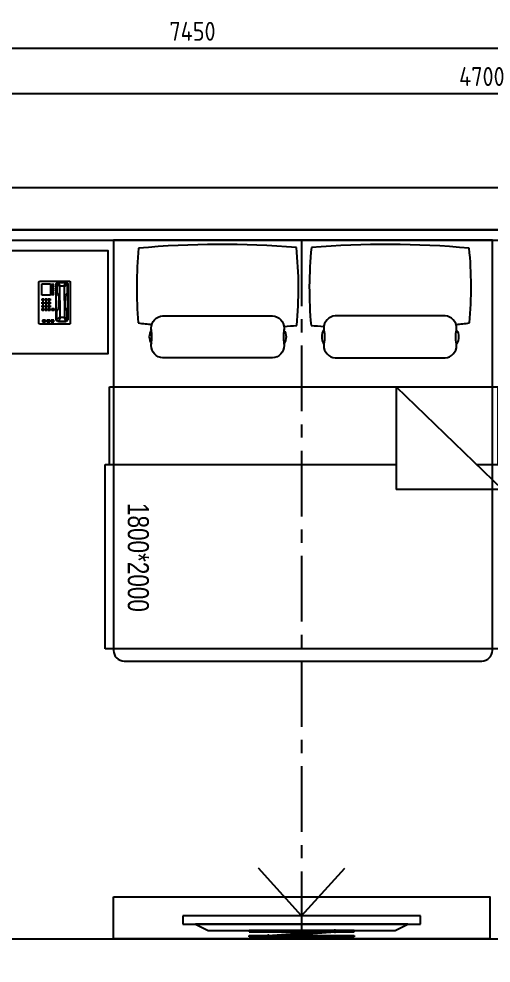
# Model space of a CAD drawing. Header units: inches. Extents: x 193953 to 255442, y -114891 to -62384.
# Drawn here: x 231020 to 233264, y -72586 to -68097 of the extents above; entities that cross this region are included whole.
import ezdxf
from ezdxf.enums import TextEntityAlignment as Align

# ---------------------------------------------------------------- set-up
doc = ezdxf.new("R2010")
doc.units = ezdxf.units.IN
doc.header["$LTSCALE"] = 500
doc.header["$MEASUREMENT"] = 0
for name, pattern in [('ACAD_ISO03W100', [30, 12, -18]), ('CENTER', [2, 1.25, -0.25, 0.25, -0.25]), ('DOM-虚线', [0.35, 0.25, -0.1]), ('HIDDEN', [0.375, 0.25, -0.125, 0, 0])]:
    doc.linetypes.add(name, pattern=pattern)
for name, color, linetype in [('EL-造型看线-特细(0.07)-DOM', 8, 'Continuous'), ('F-固定家具(0.25)-DOM', 2, 'Continuous'), ('F-活动家私(0.25)-DOM', 2, 'Continuous')]:
    doc.layers.add(name, color=color, linetype=linetype)
doc.styles.add('DOM-romans.shx', font='dim.shx')
doc.styles.add('家具平面底图$0$st', font='SIMYOU.TTF')
doc.dimstyles.new('DOM_DIM_1 80', dxfattribs={"dimscale": 60, "dimtxt": 1.5, "dimasz": 0.8, "dimexe": 2, "dimexo": 1.5, "dimgap": 0.6, "dimtad": 1, "dimdec": 0, "dimrnd": 5, "dimzin": 12, "dimdsep": 46, "dimtxsty": 'DOM-romans.shx', "dimblk": 'DOM_Dimension_Tick', "dimcen": 0.125, "dimclrd": 44, "dimclre": 44, "dimclrt": 50, "dimadec": 0, "dimazin": 0, "dimtfac": 1, "dimtdec": 0, "dimtix": 1, "dimtmove": 2, "dimatfit": 3, "dimldrblk": 'DOM_Leader_Arrow', "dimfxl": 0, "dimtvp": 1, "dimtolj": 1, "dimtzin": 0, "dimarcsym": 0})

# ---------------------------------------------------------------- blocks, each defined once
blk = doc.blocks.new('eahrhrhh')
at = {"color": 1}
blk.add_wipeout([(-900, 0), (900, 0), (900, -696.9), (926.1, -696.9), (926.1, -1065.3), (947.8, -1065.3), (947.8, -1942.7), (900, -1942.7), (900, -1950), (898.6, -1961.8), (893.2, -1975.1), (885.4, -1985.4), (874.4, -1993.6), (861.8, -1998.6), (850, -2000), (837.3, -2000), (-850, -2000), (-866.5, -1997.2), (-878.4, -1991.2), (-885.4, -1985.4), (-893.5, -1974.6), (-897.6, -1965.4), (-899.5, -1956.8), (-900, -1950)], dxfattribs=at)
at = {"color": 8, "linetype": 'HIDDEN', "ltscale": 100}
for p in [(443.2, -696.9), (947.8, -1184)]:
    blk.add_line(p, (443.2, -1184), dxfattribs=at)
blk.add_lwpolyline([(-900, 0), (-900, -1950, 0.414214), (-850, -2000), (850, -2000, 0.414214), (900, -1950), (900, 0)], format="xyb", close=True)
at = {"color": 8}
for points in [[(-144.6, -559), (-665.9, -559, -0.392708), (-720.9, -499.8, -0.035252), (-720.3, -491.5, 0.092308), (-720.3, -426.5, -0.035252), (-720.9, -418.1, -0.392708), (-665.9, -359), (-144.6, -359, -0.392708), (-89.7, -418.1, -0.035252), (-90.3, -426.5, 0.092308), (-90.3, -491.5, -0.035252), (-89.7, -499.8, -0.392708), (-144.6, -559, 27.022466)], [(153.7, -559), (675, -559, 0.392708), (729.9, -499.8, 0.035252), (729.3, -491.5, -0.092308), (729.3, -426.5, 0.035252), (729.9, -418.1, 0.392708), (675, -359), (153.7, -359, 0.392708), (98.8, -418.1, 0.035252), (99.3, -426.5, -0.092308), (99.3, -491.5, 0.035252), (98.8, -499.8, 0.392708), (153.7, -559, -27.022466)], [(-720.3, -426.5, 0.307692), (-720.3, -491.5, -1.888889)], [(-90.3, -426.5, -0.307692), (-90.3, -491.5, 1.888889)], [(99.3, -426.5, 0.307692), (99.3, -491.5, -1.888889)], [(729.3, -426.5, -0.307692), (729.3, -491.5, 1.888889)]]:
    blk.add_lwpolyline(points, format="xyb", dxfattribs=at)
at = {"color": 8, "linetype": 'HIDDEN', "ltscale": 100}
for points in [[(-918.8, -1065.3), (-918.8, -696.9), (926.1, -696.9), (926.1, -1065.3)], [(443.2, -696.9), (947.8, -1184)], [(824.8, -1065.3), (947.8, -1065.3), (947.8, -1942.7), (-940.5, -1942.7), (-940.5, -1065.3), (443.2, -1065.3)]]:
    blk.add_lwpolyline(points, dxfattribs=at)
at = {"color": 8}
for centre, radius, start, end in [((1123, -224.7), 1912.9, 174.391, 185.0469), ((-384.8, -4244.7), 4225.5, 85.1983, 95.3771), ((-1934.1, -229), 1912.9, 354.724, 5.851), ((1943.1, -229), 1912.9, 174.149, 185.276), ((393.9, -4244.7), 4225.5, 84.6229, 94.8017), ((-1113.9, -224.7), 1912.9, 354.9531, 5.609), ((-368.5, 3293.2), 3709.4, 263.5905, 264.5939), ((377.5, 3293.2), 3709.4, 275.4061, 276.4095), ((-318.5, 3293.2), 3709.4, 273.5253, 274.4716), ((327.5, 3293.2), 3709.4, 265.5284, 266.4747)]:
    blk.add_arc(centre, radius, start, end, dxfattribs=at)
at = {"layer": 'F-活动家私(0.25)-DOM', "color": 8, "style": '家具平面底图$0$st', "width": 0.8}
blk.add_text('1800*2000', height=100, rotation=270, dxfattribs=at).set_placement((-782.2, -1507.5), align=Align.MIDDLE_CENTER)
blk = doc.blocks.new('A$C3f9b4c59')
at = {"layer": 'F-活动家私(0.25)-DOM'}
blk.add_blockref('eahrhrhh', (0, 0), dxfattribs=at)
blk = doc.blocks.new('dfsgdgfaag')
at = {"layer": 'EL-造型看线-特细(0.07)-DOM', "color": 250, "linetype": 'DOM-虚线', "ltscale": 80}
for p, q in [((-158.7, -6), (158.2, -30)), ((-158.2, 0), (158.7, -24))]:
    blk.add_line(p, q, dxfattribs=at)
for points in [[(-250, -6), (250, -6), (250, 0), (-250, 0)], [(250, -30), (-250, -30), (-250, -24), (250, -24)]]:
    blk.add_lwpolyline(points, close=True, dxfattribs=at)
for centre, radius in [((-158.4, -3), 5), ((-158.4, -3), 3), ((158.4, -27), 5), ((158.4, -27), 3)]:
    blk.add_circle(centre, radius, dxfattribs=at)
blk = doc.blocks.new('A$Cd85d3b65')
at = {"layer": 'F-固定家具(0.25)-DOM', "color": 8, "linetype": 'DOM-虚线', "ltscale": 150}
for q in [(-204.8, 335.9, -1044096.2), (204.8, 335.9, -1044096.2)]:
    blk.add_line((0, 109, -1044096.2), q, dxfattribs=at)
at = {"layer": 'F-固定家具(0.25)-DOM', "color": 8, "linetype": 'DOM-虚线', "ltscale": 150, "elevation": -1044096.2}
for points in [[(-564.5, 109), (564.5, 109), (564.5, 69), (-564.5, 69)], [(-504.5, 69), (504.5, 69), (444.5, 39), (-444.5, 39)]]:
    blk.add_lwpolyline(points, close=True, dxfattribs=at)
at = {"layer": 'EL-造型看线-特细(0.07)-DOM', "color": 250, "rotation": 180}
blk.add_blockref('dfsgdgfaag', (0, 9, -1044096.2), dxfattribs=at)
blk = doc.blocks.new('ehrhhsss')
at = {"layer": 'F-活动家私(0.25)-DOM', "color": 8, "linetype": 'DOM-虚线', "ltscale": 80}
for p, q in [((301231.8, 416361.5), (301234.6, 416364.4)), ((301231.8, 416163.2), (301231.8, 416361.5)), ((301234.6, 416364.4), (301378.3, 416364.4)), ((301246.1, 416298.3), (301246.1, 416351.4)), ((301246.1, 416351.4), (301287.8, 416351.4)), ((301287.8, 416351.4), (301287.8, 416298.3)), ((301292.1, 416348.6), (301292.1, 416344.2)), ((301303.6, 416348.6), (301292.1, 416348.6)), ((301292.1, 416344.2), (301303.6, 416344.2)), ((301303.6, 416339.9), (301292.1, 416339.9)), ((301292.1, 416339.9), (301292.1, 416335.6)), ((301292.1, 416335.6), (301303.6, 416335.6)), ((301303.6, 416331.3), (301292.1, 416331.3)), ((301292.1, 416331.3), (301292.1, 416327)), ((301292.1, 416327), (301303.6, 416327)), ((301303.6, 416344.2), (301303.6, 416348.6)), ((301303.6, 416335.6), (301303.6, 416339.9)), ((301303.6, 416327), (301303.6, 416331.3)), ((301313.7, 416352.9), (301319.4, 416360)), ((301313.7, 416179), (301313.7, 416352.9)), ((301319.4, 416355.7), (301318, 416350)), ((301318, 416350), (301318, 416311.2)), ((301318, 416350), (301330.9, 416337.1)), ((301319.4, 416360), (301362.5, 416360)), ((301325.2, 416358.6), (301319.4, 416355.7)), ((301325.2, 416358.6), (301359.6, 416358.6)), ((301332.3, 416339.9), (301325.2, 416358.6)), ((301330.9, 416337.1), (301332.3, 416339.9)), ((301330.9, 416272.4), (301330.9, 416337.1)), ((301352.5, 416339.9), (301332.3, 416339.9)), ((301352.5, 416339.9), (301359.6, 416358.6)), ((301353.9, 416337.1), (301352.5, 416339.9)), ((301366.8, 416350), (301353.9, 416337.1)), ((301353.9, 416272.4), (301353.9, 416337.1)), ((301359.6, 416358.6), (301365.4, 416355.7)), ((301362.5, 416360), (301369.7, 416352.9)), ((301365.4, 416355.7), (301366.8, 416350)), ((301366.8, 416350), (301366.8, 416311.2)), ((301369.7, 416352.9), (301369.7, 416180.4)), ((301378.3, 416364.4), (301381.2, 416361.5)), ((301381.2, 416361.5), (301381.2, 416163.2)), ((301287.8, 416298.3), (301246.1, 416298.3)), ((301247.6, 416281), (301256.2, 416281)), ((301247.6, 416272.4), (301247.6, 416281)), ((301256.2, 416281), (301256.2, 416272.4)), ((301261.9, 416281), (301270.6, 416281)), ((301261.9, 416272.4), (301261.9, 416281)), ((301270.6, 416281), (301270.6, 416272.4)), ((301276.3, 416272.4), (301276.3, 416281)), ((301276.3, 416281), (301284.9, 416281)), ((301284.9, 416281), (301284.9, 416272.4)), ((301303.6, 416322.7), (301292.1, 416322.7)), ((301292.1, 416322.7), (301292.1, 416318.4)), ((301292.1, 416318.4), (301303.6, 416318.4)), ((301303.6, 416314.1), (301292.1, 416314.1)), ((301292.1, 416314.1), (301292.1, 416309.8)), ((301292.1, 416309.8), (301303.6, 416309.8)), ((301303.6, 416305.4), (301292.1, 416305.4)), ((301292.1, 416305.4), (301292.1, 416301.1)), ((301292.1, 416301.1), (301303.6, 416301.1)), ((301303.6, 416318.4), (301303.6, 416322.7)), ((301303.6, 416309.8), (301303.6, 416314.1)), ((301303.6, 416301.1), (301303.6, 416305.4)), ((301318, 416311.2), (301320.9, 416304)), ((301320.9, 416304), (301325.2, 416296.8)), ((301325.2, 416296.8), (301326.6, 416286.8)), ((301326.6, 416286.8), (301326.6, 416272.4)), ((301359.6, 416296.8), (301358.2, 416286.8)), ((301358.2, 416286.8), (301358.2, 416272.4)), ((301364, 416304), (301359.6, 416296.8)), ((301366.8, 416311.2), (301364, 416304)), ((301256.2, 416272.4), (301247.6, 416272.4)), ((301247.6, 416265.2), (301256.2, 416265.2)), ((301247.6, 416256.6), (301247.6, 416265.2)), ((301256.2, 416256.6), (301247.6, 416256.6)), ((301247.6, 416249.4), (301256.2, 416249.4)), ((301247.6, 416240.8), (301247.6, 416249.4)), ((301256.2, 416240.8), (301247.6, 416240.8)), ((301256.2, 416265.2), (301256.2, 416256.6)), ((301256.2, 416249.4), (301256.2, 416240.8)), ((301270.6, 416272.4), (301261.9, 416272.4)), ((301261.9, 416265.2), (301270.6, 416265.2)), ((301261.9, 416256.6), (301261.9, 416265.2)), ((301270.6, 416256.6), (301261.9, 416256.6)), ((301261.9, 416249.4), (301270.6, 416249.4)), ((301261.9, 416240.8), (301261.9, 416249.4)), ((301270.6, 416240.8), (301261.9, 416240.8)), ((301270.6, 416265.2), (301270.6, 416256.6)), ((301270.6, 416249.4), (301270.6, 416240.8)), ((301284.9, 416272.4), (301276.3, 416272.4)), ((301276.3, 416265.2), (301284.9, 416265.2)), ((301276.3, 416256.6), (301276.3, 416265.2)), ((301284.9, 416256.6), (301276.3, 416256.6)), ((301276.3, 416240.8), (301276.3, 416249.4)), ((301276.3, 416249.4), (301284.9, 416249.4)), ((301284.9, 416240.8), (301276.3, 416240.8)), ((301284.9, 416265.2), (301284.9, 416256.6)), ((301284.9, 416249.4), (301284.9, 416240.8)), ((301325.2, 416235), (301326.6, 416245.1)), ((301326.6, 416245.1), (301326.6, 416272.4)), ((301330.9, 416272.4), (301330.9, 416194.8)), ((301353.9, 416272.4), (301353.9, 416194.8)), ((301358.2, 416245.1), (301358.2, 416272.4)), ((301359.6, 416235), (301358.2, 416245.1)), ((301247.6, 416233.6), (301256.2, 416233.6)), ((301247.6, 416225), (301247.6, 416233.6)), ((301256.2, 416225), (301247.6, 416225)), ((301256.2, 416233.6), (301256.2, 416225)), ((301261.9, 416233.6), (301270.6, 416233.6)), ((301261.9, 416225), (301261.9, 416233.6)), ((301270.6, 416225), (301261.9, 416225)), ((301270.6, 416233.6), (301270.6, 416225)), ((301276.3, 416233.6), (301284.9, 416233.6)), ((301276.3, 416225), (301276.3, 416233.6)), ((301284.9, 416225), (301276.3, 416225)), ((301284.9, 416233.6), (301284.9, 416225)), ((301293.6, 416225), (301293.6, 416233.6)), ((301293.6, 416233.6), (301305, 416233.6)), ((301305, 416225), (301293.6, 416225)), ((301305, 416233.6), (301305, 416225)), ((301318, 416220.7), (301320.9, 416227.9)), ((301318, 416181.9), (301318, 416220.7)), ((301318, 416181.9), (301330.9, 416194.8)), ((301320.9, 416227.9), (301325.2, 416235)), ((301332.3, 416191.9), (301325.2, 416173.3)), ((301330.9, 416194.8), (301332.3, 416191.9)), ((301352.5, 416191.9), (301332.3, 416191.9)), ((301353.9, 416194.8), (301352.5, 416191.9)), ((301352.5, 416191.9), (301359.6, 416173.3)), ((301366.8, 416181.9), (301353.9, 416194.8)), ((301364, 416227.9), (301359.6, 416235)), ((301366.8, 416220.7), (301364, 416227.9)), ((301366.8, 416181.9), (301366.8, 416220.7)), ((301234.6, 416160.3), (301231.8, 416163.2)), ((301378.3, 416160.3), (301234.6, 416160.3)), ((301249, 416179), (301249, 416170.4)), ((301263.4, 416179), (301249, 416179)), ((301249, 416170.4), (301263.4, 416170.4)), ((301263.4, 416170.4), (301263.4, 416179)), ((301269.1, 416179), (301269.1, 416170.4)), ((301283.5, 416179), (301269.1, 416179)), ((301269.1, 416170.4), (301283.5, 416170.4)), ((301283.5, 416170.4), (301283.5, 416179)), ((301303.6, 416179), (301289.2, 416179)), ((301289.2, 416179), (301289.2, 416170.4)), ((301289.2, 416170.4), (301303.6, 416170.4)), ((301303.6, 416170.4), (301303.6, 416179)), ((301320.9, 416171.8), (301313.7, 416179)), ((301319.4, 416176.1), (301318, 416181.9)), ((301325.2, 416173.3), (301319.4, 416176.1)), ((301341.1, 416171.8), (301320.9, 416171.8)), ((301362.5, 416171.8), (301320.9, 416171.8)), ((301325.2, 416173.3), (301341, 416173.3)), ((301325.2, 416173.3), (301359.6, 416173.3)), ((301359.6, 416173.3), (301365.4, 416176.1)), ((301369.7, 416180.4), (301362.5, 416171.8)), ((301365.4, 416176.1), (301366.8, 416181.9)), ((301381.2, 416163.2), (301378.3, 416160.3))]:
    blk.add_line(p, q, dxfattribs=at)
blk = doc.blocks.new('A$Cf806ce17')
at = {"color": 4}
blk.add_blockref('ehrhhsss', (-301306.5, -416364.4), dxfattribs=at)
blk = doc.blocks.new('DOM_Dimension_Tick')
at = {"color": 0, "linetype": 'ByBlock'}
for p, q in [((-1.091, 0), (0, 0)), ((0, 0), (1.091, 0))]:
    blk.add_line(p, q, dxfattribs=at)
at = {"color": 0, "linetype": 'Continuous', "const_width": 0.608}
blk.add_lwpolyline([(-0.61, -0.61), (0.61, 0.61)], dxfattribs=at)
blk = doc.blocks.new('*D419')
at = {"color": 44, "lineweight": -2, "transparency": 16777216}
for p, q in [((230869.9, -72810), (230869.9, -73230)), ((235569.9, -72810), (235569.9, -73230)), ((230917.9, -73110), (235521.9, -73110))]:
    blk.add_line(p, q, dxfattribs=at)
at = {"layer": 'Defpoints', "color": 0, "transparency": 16777216}
for p in [(230869.9, -70200.1), (235569.9, -72470.1), (235569.9, -73110)]:
    blk.add_point(p, dxfattribs=at)
at = {"color": 44, "lineweight": -2, "transparency": 16777216, "xscale": 48, "yscale": 48, "zscale": 48, "rotation": 180}
blk.add_blockref('DOM_Dimension_Tick', (230869.9, -73110), dxfattribs=at)
at = {"color": 44, "lineweight": -2, "transparency": 16777216, "xscale": 48, "yscale": 48, "zscale": 48}
blk.add_blockref('DOM_Dimension_Tick', (235569.9, -73110), dxfattribs=at)
at = {"color": 50, "transparency": 16777216, "insert": (233219.9, -73029), "char_height": 90, "attachment_point": 5, "style": 'DOM-romans.shx'}
blk.add_mtext('\\A1;4700', dxfattribs=at)
blk = doc.blocks.new('DOM_Leader_Arrow')
at = {"color": 0, "linetype": 'ByBlock'}
blk.add_line((0, 0), (-1.5, 0), dxfattribs=at)
for points in [[(-1.288, 1.003), (-0.895, 1.278), (-0.36, 0), (0, 0)], [(-1.288, -1.003), (-0.895, -1.278), (-0.36, 0), (0, 0)]]:
    blk.add_solid(points, dxfattribs=at)
blk = doc.blocks.new('*D429')
at = {"color": 44, "lineweight": -2, "transparency": 16777216}
for p, q in [((230869.9, -68752.5), (230869.9, -68332.5)), ((235569.9, -68752.5), (235569.9, -68332.5)), ((230917.9, -68452.5), (235521.9, -68452.5))]:
    blk.add_line(p, q, dxfattribs=at)
at = {"layer": 'Defpoints', "color": 0, "transparency": 16777216}
for p in [(235569.9, -68452.5), (230869.9, -69100.1), (235569.9, -69100.1)]:
    blk.add_point(p, dxfattribs=at)
at = {"color": 44, "lineweight": -2, "transparency": 16777216, "xscale": 48, "yscale": 48, "zscale": 48, "rotation": 180}
blk.add_blockref('DOM_Dimension_Tick', (230869.9, -68452.5), dxfattribs=at)
at = {"color": 44, "lineweight": -2, "transparency": 16777216, "xscale": 48, "yscale": 48, "zscale": 48}
blk.add_blockref('DOM_Dimension_Tick', (235569.9, -68452.5), dxfattribs=at)
at = {"color": 50, "transparency": 16777216, "insert": (233219.9, -68371.5), "char_height": 90, "attachment_point": 5, "style": 'DOM-romans.shx'}
blk.add_mtext('\\A1;4700', dxfattribs=at)
blk = doc.blocks.new('*D430')
at = {"color": 44, "lineweight": -2, "transparency": 16777216}
for p, q in [((228119.9, -68537.5), (228119.9, -68117.5)), ((235569.9, -68537.5), (235569.9, -68117.5)), ((235521.9, -68237.5), (228167.9, -68237.5))]:
    blk.add_line(p, q, dxfattribs=at)
at = {"layer": 'Defpoints', "color": 0, "transparency": 16777216}
for p in [(228119.9, -68237.5), (228119.9, -68696), (235569.9, -68696)]:
    blk.add_point(p, dxfattribs=at)
at = {"color": 44, "lineweight": -2, "transparency": 16777216, "xscale": 48, "yscale": 48, "zscale": 48, "rotation": 180}
blk.add_blockref('DOM_Dimension_Tick', (228119.9, -68237.5), dxfattribs=at)
at = {"color": 44, "lineweight": -2, "transparency": 16777216, "xscale": 48, "yscale": 48, "zscale": 48}
blk.add_blockref('DOM_Dimension_Tick', (235569.9, -68237.5), dxfattribs=at)
at = {"color": 50, "transparency": 16777216, "insert": (231844.9, -68156.5), "char_height": 90, "attachment_point": 5, "style": 'DOM-romans.shx'}
blk.add_mtext('\\A1;7450', dxfattribs=at)

msp = doc.modelspace()

# ---------------------------------------------------------------- linework, layer by layer
at = {"color": 4}
for points in [[(235719.9, -68900.1), (227919.9, -68900.1), (227919.9, -70420.1), (227919.9, -71470.1), (228119.9, -71470.1), (228119.9, -69100.1), (235719.9, -69100.1)], [(228119.9, -72420.1), (228119.9, -72470.1), (235719.9, -72470.1), (235719.9, -72670.1), (228119.9, -72670.1), (227919.9, -72670.1), (227919.9, -72420.1)]]:
    msp.add_lwpolyline(points, close=True, dxfattribs=at)
at = {"color": 2}
msp.add_lwpolyline([(231469.6, -72270.9), (233257.6, -72270.9), (233257.6, -72470.1), (231469.6, -72470.1)], close=True, dxfattribs=at)

# ---------------------------------------------------------------- block references
at = {"color": 6}
msp.add_blockref('A$Cf806ce17', (231189.7, -69344.2), dxfattribs=at)
at = {"color": 6, "xscale": -1}
msp.add_blockref('A$Cd85d3b65', (232363.6, -72470.1), dxfattribs=at)

# ---------------------------------------------------------------- dimensions: what is measured, and where the dimension line sits
at = {"color": 6}
for base, p1, p2, picture, middle in [((228119.9, -68237.5), (235569.9, -68696), (228119.9, -68696), '*D430', (231844.9, -68156.5)), ((235569.9, -68452.5), (230869.9, -69100.1), (235569.9, -69100.1), '*D429', (233219.9, -68371.5))]:
    dim = msp.add_linear_dim(base=base, p1=p1, p2=p2, dimstyle='DOM_DIM_1 80', dxfattribs=at)
    dim.commit()
    dim.dimension.update_dxf_attribs({"geometry": picture, "text_midpoint": middle})

# ---------------------------------------------------------------- next in the draw order: block references
at = {"layer": 'F-活动家私(0.25)-DOM', "color": 4, "linetype": 'ACAD_ISO03W100'}
msp.add_blockref('A$C3f9b4c59', (232369.9, -69150.1), dxfattribs=at)

# ---------------------------------------------------------------- next in the draw order: linework, layer by layer
at = {"color": 8, "linetype": 'CENTER', "ltscale": 0.5}
msp.add_line((232363.6, -69150.1), (232363.6, -72470.1), dxfattribs=at)
at = {"color": 2}
for points in [[(230869.9, -69150.1), (235569.9, -69150.1), (235569.9, -69100.1), (230869.9, -69100.1)], [(230903.5, -69198.4), (231443.5, -69198.4), (231443.5, -69689.4), (230903.5, -69689.4)]]:
    msp.add_lwpolyline(points, close=True, dxfattribs=at)

# ---------------------------------------------------------------- next in the draw order: dimensions: what is measured, and where the dimension line sits
at = {"color": 6}
dim = msp.add_linear_dim(base=(235569.9, -73110), p1=(230869.9, -70200.1), p2=(235569.9, -72470.1), dimstyle='DOM_DIM_1 80', dxfattribs=at)
dim.commit()
dim.dimension.update_dxf_attribs({"geometry": '*D419', "text_midpoint": (233219.9, -73029)})

doc.saveas('drawing.dxf')
